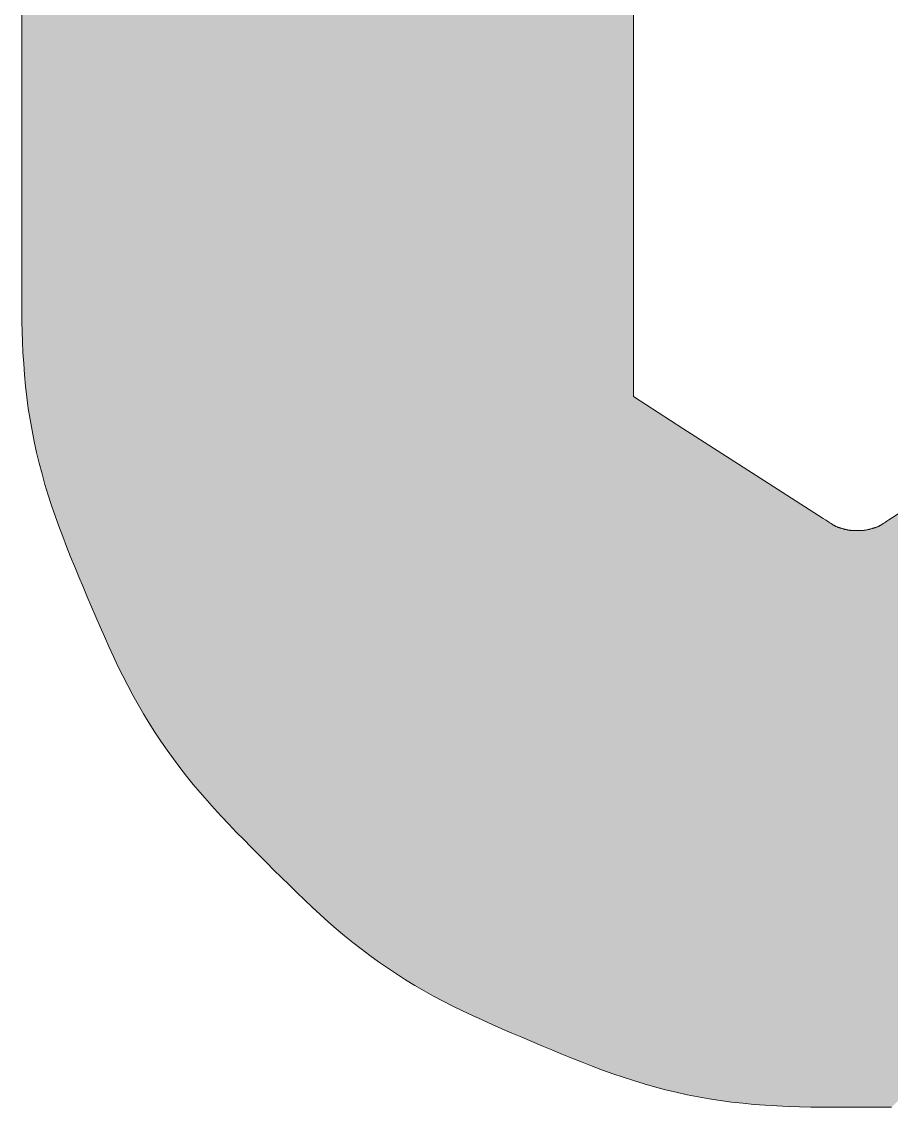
# Model space of a CAD drawing. Units: millimetres at full size, sheet at 1:100. Extents: x -138278 to 134990, y -16593 to 30671.
# Drawn here: x -9266 to -8568, y 21739 to 22611 of the extents above; entities that cross this region are included whole.
import ezdxf

# ---------------------------------------------------------------- set-up
doc = ezdxf.new("R2010")
doc.units = ezdxf.units.MM
doc.header["$LTSCALE"] = 100
doc.layers.add('F-0_枠', color=134, linetype='Continuous', lineweight=18)
doc.layers.add('F-8_補助線', color=15, linetype='Continuous')

msp = doc.modelspace()

# ---------------------------------------------------------------- linework, layer by layer
at = {"layer": 'F-0_枠'}
for p, q in [((-8775.3, 23049.3), (-8775.3, 22309.8)), ((-8775.3, 23049.3), (-8775.3, 22309.8)), ((-8848.7, 21788.6), (-8856.8, 21792)), ((-8848.7, 21788.6), (-8856.8, 21792))]:
    msp.add_line(p, q, dxfattribs=at)
for points in [[(-9261.2, 22300.3), (-9262.4, 22309.3), (-9263.4, 22318.3), (-9264.3, 22327.4), (-9264.9, 22336.4), (-9265.5, 22345.2), (-9265.9, 22353.8), (-9266.2, 22362.1), (-9266.3, 22369.9), (-9266.5, 22377.2), (-9266.5, 22383.8), (-9266.5, 22389.7), (-9266.5, 22394.8), (-9266.5, 23019.3), (-9266.5, 23026.4), (-9266.5, 23032.2), (-9266.5, 23036.7), (-9266.5, 23040), (-9266.5, 23042.4), (-9266.5, 23044), (-9266.5, 23045)], [(-9261.2, 22300.3), (-9262.4, 22309.3), (-9263.4, 22318.3), (-9264.3, 22327.4), (-9264.9, 22336.4), (-9265.5, 22345.2), (-9265.9, 22353.8), (-9266.2, 22362.1), (-9266.3, 22369.9), (-9266.5, 22377.2), (-9266.5, 22383.8), (-9266.5, 22389.7), (-9266.5, 22394.8), (-9266.5, 23019.3), (-9266.5, 23026.4), (-9266.5, 23032.2), (-9266.5, 23036.7), (-9266.5, 23040), (-9266.5, 23042.4), (-9266.5, 23044), (-9266.5, 23045)], [(-8775.3, 22309.8), (-8735.5, 22284.3), (-8655.9, 22233.2), (-8622.8, 22211.9), (-8621, 22210.8), (-8619.5, 22209.9), (-8618.4, 22209.1), (-8617.5, 22208.6), (-8616.9, 22208.2), (-8616.5, 22207.9), (-8616.1, 22207.7), (-8615.9, 22207.6), (-8615.8, 22207.5), (-8615.7, 22207.4), (-8615.5, 22207.3), (-8615.3, 22207.2), (-8615.1, 22207), (-8614.9, 22206.9), (-8614.7, 22206.7), (-8614.4, 22206.6), (-8614.1, 22206.4), (-8613.8, 22206.3), (-8613.6, 22206.1), (-8613.3, 22205.9), (-8612.9, 22205.8), (-8612.6, 22205.6), (-8612.3, 22205.5), (-8612, 22205.3), (-8611.7, 22205.2), (-8611.4, 22205.1), (-8611, 22204.9), (-8610.7, 22204.8), (-8610.4, 22204.7), (-8610, 22204.6), (-8609.7, 22204.5), (-8609.3, 22204.4), (-8609, 22204.2), (-8608.7, 22204.1), (-8608.3, 22204.1), (-8608, 22204)], [(-8775.3, 22309.8), (-8735.5, 22284.3), (-8655.9, 22233.2), (-8622.8, 22211.9), (-8621, 22210.8), (-8619.5, 22209.9), (-8618.4, 22209.1), (-8617.5, 22208.6), (-8616.9, 22208.2), (-8616.5, 22207.9), (-8616.1, 22207.7), (-8615.9, 22207.6), (-8615.8, 22207.5), (-8615.7, 22207.4), (-8615.5, 22207.3), (-8615.3, 22207.2), (-8615.1, 22207), (-8614.9, 22206.9), (-8614.7, 22206.7), (-8614.4, 22206.6), (-8614.1, 22206.4), (-8613.8, 22206.3), (-8613.6, 22206.1), (-8613.3, 22205.9), (-8612.9, 22205.8), (-8612.6, 22205.6), (-8612.3, 22205.5), (-8612, 22205.3), (-8611.7, 22205.2), (-8611.4, 22205.1), (-8611, 22204.9), (-8610.7, 22204.8), (-8610.4, 22204.7), (-8610, 22204.6), (-8609.7, 22204.5), (-8609.3, 22204.4), (-8609, 22204.2), (-8608.7, 22204.1), (-8608.3, 22204.1), (-8608, 22204)], [(-9123.3, 21991.9), (-9128.8, 21998.5), (-9134.2, 22005.2), (-9139.5, 22012), (-9144.7, 22018.9), (-9149.8, 22026), (-9154.7, 22033.1), (-9159.5, 22040.3), (-9164.2, 22047.7), (-9168.7, 22055.1), (-9173.1, 22062.6), (-9177.3, 22070.2), (-9181.4, 22077.8), (-9185.4, 22085.6), (-9189.2, 22093.4), (-9192.9, 22101.2), (-9196.5, 22109.1), (-9200.1, 22117.1), (-9203.6, 22125.1), (-9207, 22133.1), (-9210.4, 22141.1), (-9213.8, 22149.1), (-9217.2, 22157.1), (-9220.6, 22165.2), (-9223.9, 22173.2), (-9227.2, 22181.3), (-9230.5, 22189.4), (-9233.6, 22197.5), (-9236.7, 22205.7), (-9239.7, 22214), (-9242.5, 22222.3), (-9245.2, 22230.7), (-9247.8, 22239.2), (-9250.2, 22247.7), (-9252.5, 22256.3), (-9254.5, 22265), (-9256.5, 22273.7), (-9258.2, 22282.6), (-9259.8, 22291.4), (-9261.2, 22300.3)], [(-9123.3, 21991.9), (-9128.8, 21998.5), (-9134.2, 22005.2), (-9139.5, 22012), (-9144.7, 22018.9), (-9149.8, 22026), (-9154.7, 22033.1), (-9159.5, 22040.3), (-9164.2, 22047.7), (-9168.7, 22055.1), (-9173.1, 22062.6), (-9177.3, 22070.2), (-9181.4, 22077.8), (-9185.4, 22085.6), (-9189.2, 22093.4), (-9192.9, 22101.2), (-9196.5, 22109.1), (-9200.1, 22117.1), (-9203.6, 22125.1), (-9207, 22133.1), (-9210.4, 22141.1), (-9213.8, 22149.1), (-9217.2, 22157.1), (-9220.6, 22165.2), (-9223.9, 22173.2), (-9227.2, 22181.3), (-9230.5, 22189.4), (-9233.6, 22197.5), (-9236.7, 22205.7), (-9239.7, 22214), (-9242.5, 22222.3), (-9245.2, 22230.7), (-9247.8, 22239.2), (-9250.2, 22247.7), (-9252.5, 22256.3), (-9254.5, 22265), (-9256.5, 22273.7), (-9258.2, 22282.6), (-9259.8, 22291.4), (-9261.2, 22300.3)], [(-8579.8, 22205.1), (-8579.5, 22205.2), (-8579.1, 22205.3), (-8578.8, 22205.5), (-8578.5, 22205.6), (-8578.2, 22205.8), (-8577.9, 22205.9), (-8577.6, 22206.1), (-8577.3, 22206.3), (-8577, 22206.4), (-8576.7, 22206.6), (-8576.4, 22206.7), (-8576.2, 22206.9), (-8576, 22207), (-8575.8, 22207.2), (-8575.6, 22207.3), (-8575.4, 22207.4), (-8575.3, 22207.5), (-8575.1, 22207.6), (-8574.9, 22207.7), (-8574.6, 22207.9), (-8574.2, 22208.2), (-8573.5, 22208.6), (-8572.7, 22209.1), (-8571.6, 22209.9), (-8570.1, 22210.8), (-8535.2, 22233.2)], [(-8579.8, 22205.1), (-8579.5, 22205.2), (-8579.1, 22205.3), (-8578.8, 22205.5), (-8578.5, 22205.6), (-8578.2, 22205.8), (-8577.9, 22205.9), (-8577.6, 22206.1), (-8577.3, 22206.3), (-8577, 22206.4), (-8576.7, 22206.6), (-8576.4, 22206.7), (-8576.2, 22206.9), (-8576, 22207), (-8575.8, 22207.2), (-8575.6, 22207.3), (-8575.4, 22207.4), (-8575.3, 22207.5), (-8575.1, 22207.6), (-8574.9, 22207.7), (-8574.6, 22207.9), (-8574.2, 22208.2), (-8573.5, 22208.6), (-8572.7, 22209.1), (-8571.6, 22209.9), (-8570.1, 22210.8), (-8535.2, 22233.2)], [(-8608, 22204), (-8607.6, 22203.9), (-8607.3, 22203.8), (-8606.9, 22203.7), (-8606.6, 22203.6), (-8606.2, 22203.5), (-8605.9, 22203.4), (-8605.5, 22203.3), (-8605.2, 22203.2), (-8604.8, 22203.1), (-8604.5, 22203.1), (-8604.1, 22203), (-8603.7, 22202.9), (-8603.4, 22202.8), (-8603, 22202.7), (-8602.7, 22202.7), (-8602.3, 22202.6), (-8601.9, 22202.6), (-8601.6, 22202.5), (-8601.2, 22202.5), (-8600.8, 22202.4), (-8600.5, 22202.4), (-8600.1, 22202.3), (-8599.7, 22202.3), (-8599.3, 22202.3), (-8599, 22202.3), (-8598.6, 22202.3), (-8598.2, 22202.2), (-8597.8, 22202.2), (-8597.5, 22202.2), (-8597.1, 22202.2), (-8596.7, 22202.2), (-8596.4, 22202.2), (-8596, 22202.2), (-8595.6, 22202.2), (-8595.2, 22202.2), (-8594.9, 22202.2), (-8594.5, 22202.2), (-8594.1, 22202.2), (-8593.7, 22202.2)], [(-8608, 22204), (-8607.6, 22203.9), (-8607.3, 22203.8), (-8606.9, 22203.7), (-8606.6, 22203.6), (-8606.2, 22203.5), (-8605.9, 22203.4), (-8605.5, 22203.3), (-8605.2, 22203.2), (-8604.8, 22203.1), (-8604.5, 22203.1), (-8604.1, 22203), (-8603.7, 22202.9), (-8603.4, 22202.8), (-8603, 22202.7), (-8602.7, 22202.7), (-8602.3, 22202.6), (-8601.9, 22202.6), (-8601.6, 22202.5), (-8601.2, 22202.5), (-8600.8, 22202.4), (-8600.5, 22202.4), (-8600.1, 22202.3), (-8599.7, 22202.3), (-8599.3, 22202.3), (-8599, 22202.3), (-8598.6, 22202.3), (-8598.2, 22202.2), (-8597.8, 22202.2), (-8597.5, 22202.2), (-8597.1, 22202.2), (-8596.7, 22202.2), (-8596.4, 22202.2), (-8596, 22202.2), (-8595.6, 22202.2), (-8595.2, 22202.2), (-8594.9, 22202.2), (-8594.5, 22202.2), (-8594.1, 22202.2), (-8593.7, 22202.2)], [(-8593.7, 22202.2), (-8593.4, 22202.2), (-8593, 22202.2), (-8592.6, 22202.3), (-8592.2, 22202.3), (-8591.9, 22202.3), (-8591.5, 22202.3), (-8591.1, 22202.3), (-8590.7, 22202.4), (-8590.4, 22202.4), (-8590, 22202.5), (-8589.6, 22202.5), (-8589.3, 22202.6), (-8588.9, 22202.6), (-8588.5, 22202.7), (-8588.2, 22202.7), (-8587.8, 22202.8), (-8587.4, 22202.9), (-8587.1, 22203), (-8586.7, 22203.1), (-8586.4, 22203.1), (-8586, 22203.2), (-8585.7, 22203.3), (-8585.3, 22203.4), (-8585, 22203.5), (-8584.6, 22203.6), (-8584.3, 22203.7), (-8583.9, 22203.8), (-8583.6, 22203.9), (-8583.2, 22204), (-8582.9, 22204.1), (-8582.5, 22204.1), (-8582.2, 22204.2), (-8581.8, 22204.4), (-8581.5, 22204.5), (-8581.1, 22204.6), (-8580.8, 22204.7), (-8580.5, 22204.8), (-8580.1, 22204.9), (-8579.8, 22205.1)], [(-8593.7, 22202.2), (-8593.4, 22202.2), (-8593, 22202.2), (-8592.6, 22202.3), (-8592.2, 22202.3), (-8591.9, 22202.3), (-8591.5, 22202.3), (-8591.1, 22202.3), (-8590.7, 22202.4), (-8590.4, 22202.4), (-8590, 22202.5), (-8589.6, 22202.5), (-8589.3, 22202.6), (-8588.9, 22202.6), (-8588.5, 22202.7), (-8588.2, 22202.7), (-8587.8, 22202.8), (-8587.4, 22202.9), (-8587.1, 22203), (-8586.7, 22203.1), (-8586.4, 22203.1), (-8586, 22203.2), (-8585.7, 22203.3), (-8585.3, 22203.4), (-8585, 22203.5), (-8584.6, 22203.6), (-8584.3, 22203.7), (-8583.9, 22203.8), (-8583.6, 22203.9), (-8583.2, 22204), (-8582.9, 22204.1), (-8582.5, 22204.1), (-8582.2, 22204.2), (-8581.8, 22204.4), (-8581.5, 22204.5), (-8581.1, 22204.6), (-8580.8, 22204.7), (-8580.5, 22204.8), (-8580.1, 22204.9), (-8579.8, 22205.1)], [(-8856.8, 21792), (-8864.8, 21795.4), (-8872.8, 21798.8), (-8880.8, 21802.2), (-8888.8, 21805.7), (-8896.7, 21809.3), (-8904.6, 21812.9), (-8912.5, 21816.6), (-8920.3, 21820.5), (-8928, 21824.4), (-8935.7, 21828.5), (-8943.3, 21832.7), (-8950.8, 21837.1), (-8958.2, 21841.6), (-8965.5, 21846.3), (-8972.8, 21851.1), (-8979.9, 21856), (-8986.9, 21861.1), (-8993.9, 21866.3), (-9000.7, 21871.6), (-9007.4, 21877), (-9014, 21882.6), (-9020.5, 21888.2), (-9026.9, 21894), (-9033.2, 21899.8), (-9039.4, 21905.7), (-9045.6, 21911.7), (-9051.8, 21917.7), (-9057.9, 21923.7), (-9063.9, 21929.7), (-9070, 21935.8), (-9076.1, 21941.9), (-9082.1, 21948), (-9088.2, 21954.1), (-9094.2, 21960.2), (-9100.1, 21966.4), (-9106, 21972.7), (-9111.9, 21979), (-9117.6, 21985.4), (-9123.3, 21991.9)], [(-8856.8, 21792), (-8864.8, 21795.4), (-8872.8, 21798.8), (-8880.8, 21802.2), (-8888.8, 21805.7), (-8896.7, 21809.3), (-8904.6, 21812.9), (-8912.5, 21816.6), (-8920.3, 21820.5), (-8928, 21824.4), (-8935.7, 21828.5), (-8943.3, 21832.7), (-8950.8, 21837.1), (-8958.2, 21841.6), (-8965.5, 21846.3), (-8972.8, 21851.1), (-8979.9, 21856), (-8986.9, 21861.1), (-8993.9, 21866.3), (-9000.7, 21871.6), (-9007.4, 21877), (-9014, 21882.6), (-9020.5, 21888.2), (-9026.9, 21894), (-9033.2, 21899.8), (-9039.4, 21905.7), (-9045.6, 21911.7), (-9051.8, 21917.7), (-9057.9, 21923.7), (-9063.9, 21929.7), (-9070, 21935.8), (-9076.1, 21941.9), (-9082.1, 21948), (-9088.2, 21954.1), (-9094.2, 21960.2), (-9100.1, 21966.4), (-9106, 21972.7), (-9111.9, 21979), (-9117.6, 21985.4), (-9123.3, 21991.9)], [(-8567.9, 21739.3), (-8577.1, 21739.3), (-8586.4, 21739.3), (-8595.7, 21739.2), (-8604.9, 21739.3), (-8614.2, 21739.3), (-8623.4, 21739.3), (-8632.7, 21739.4), (-8641.9, 21739.6), (-8651.1, 21739.9), (-8660.2, 21740.3), (-8669.4, 21740.9), (-8678.5, 21741.5), (-8687.5, 21742.4), (-8696.6, 21743.4), (-8705.5, 21744.6), (-8714.5, 21746), (-8723.3, 21747.6), (-8732.1, 21749.3), (-8740.9, 21751.3), (-8749.6, 21753.3), (-8758.2, 21755.6), (-8766.7, 21758), (-8775.2, 21760.6), (-8783.6, 21763.3), (-8791.9, 21766.1), (-8800.1, 21769.1), (-8808.3, 21772.2), (-8816.5, 21775.3), (-8824.6, 21778.6), (-8832.7, 21781.9), (-8840.7, 21785.2), (-8848.7, 21788.6)], [(-8567.9, 21739.3), (-8577.1, 21739.3), (-8586.4, 21739.3), (-8595.7, 21739.2), (-8604.9, 21739.3), (-8614.2, 21739.3), (-8623.4, 21739.3), (-8632.7, 21739.4), (-8641.9, 21739.6), (-8651.1, 21739.9), (-8660.2, 21740.3), (-8669.4, 21740.9), (-8678.5, 21741.5), (-8687.5, 21742.4), (-8696.6, 21743.4), (-8705.5, 21744.6), (-8714.5, 21746), (-8723.3, 21747.6), (-8732.1, 21749.3), (-8740.9, 21751.3), (-8749.6, 21753.3), (-8758.2, 21755.6), (-8766.7, 21758), (-8775.2, 21760.6), (-8783.6, 21763.3), (-8791.9, 21766.1), (-8800.1, 21769.1), (-8808.3, 21772.2), (-8816.5, 21775.3), (-8824.6, 21778.6), (-8832.7, 21781.9), (-8840.7, 21785.2), (-8848.7, 21788.6)]]:
    msp.add_lwpolyline(points, dxfattribs=at)
at = {"layer": 'F-8_補助線'}
for points in [[(-9266.4, 23046.5), (-9266.5, 23045.5), (-9266.5, 22377.2)], [(-9266.3, 23046), (-9266.4, 23046.5), (-9266.5, 22377.2)], [(-8775.3, 22309.9), (-8775.5, 23046.7), (-8775.6, 23046.5)], [(-8775.3, 22309.9), (-8775.6, 23046.5), (-8775.6, 23046.4)], [(-8775.3, 22309.9), (-8775.4, 23047.5), (-8775.5, 23046.7)], [(-8775.3, 22309.9), (-8775.3, 23047.7), (-8775.4, 23047.5)], [(-8775.3, 22309.9), (-8775.3, 23049.1), (-8775.3, 23048.2)], [(-8775.3, 22309.9), (-8775.3, 23048.2), (-8775.3, 23047.7)], [(-9266.5, 22377.2), (-9266.2, 23045.7), (-9266.3, 23046)], [(-9266.5, 22377.2), (-9265.9, 23044.8), (-9266.2, 23045.7)], [(-9266.5, 22377.2), (-9265.8, 23044.6), (-9265.9, 23044.8)], [(-9266.5, 22377.2), (-9265.7, 23044.4), (-9265.8, 23044.6)], [(-9266.5, 22377.2), (-9265.6, 23044.1), (-9265.7, 23044.4)], [(-9266.5, 22377.2), (-9265.5, 23043.9), (-9265.6, 23044.1)], [(-9266.5, 22377.2), (-9265.3, 23043.7), (-9265.5, 23043.9)], [(-9266.5, 22377.2), (-9265.2, 23043.4), (-9265.3, 23043.7)], [(-9266.5, 22377.2), (-9265.1, 23043.2), (-9265.2, 23043.4)], [(-9266.5, 22377.2), (-9264.9, 23043), (-9265.1, 23043.2)], [(-9266.5, 22377.2), (-9264.8, 23042.8), (-9264.9, 23043)], [(-9266.5, 22377.2), (-9264.6, 23042.5), (-9264.8, 23042.8)], [(-9266.5, 22377.2), (-9264.5, 23042.3), (-9264.6, 23042.5)], [(-9266.5, 22377.2), (-9264.4, 23042.1), (-9264.5, 23042.3)], [(-9266.5, 22377.2), (-9264.2, 23041.9), (-9264.4, 23042.1)], [(-9266.5, 22377.2), (-9264.1, 23041.6), (-9264.2, 23041.9)], [(-9266.5, 22377.2), (-9263.9, 23041.4), (-9264.1, 23041.6)], [(-9266.5, 22377.2), (-9263.8, 23041.2), (-9263.9, 23041.4)], [(-9266.5, 22377.2), (-8775.3, 22309.9), (-9263.8, 23041.2)], [(-8775.3, 22309.9), (-9263.6, 23041), (-9263.8, 23041.2)], [(-8775.3, 22309.9), (-9263.5, 23040.7), (-9263.6, 23041)], [(-8775.3, 22309.9), (-9263.4, 23040.7), (-9263.5, 23040.7)], [(-8775.3, 22309.9), (-9263.3, 23040.6), (-9263.4, 23040.7)], [(-8775.3, 22309.9), (-9263.2, 23040.4), (-9263.3, 23040.6)], [(-8775.3, 22309.9), (-9263.1, 23040.3), (-9263.2, 23040.4)], [(-8775.3, 22309.9), (-9263, 23040.2), (-9263.1, 23040.3)], [(-8775.3, 22309.9), (-9262.9, 23040.1), (-9263, 23040.2)], [(-8775.3, 22309.9), (-9262.8, 23039.9), (-9262.9, 23040.1)], [(-8775.3, 22309.9), (-9262.7, 23039.9), (-9262.8, 23039.9)], [(-8775.3, 22309.9), (-9262.6, 23039.7), (-9262.7, 23039.9)], [(-8775.3, 22309.9), (-9262.4, 23039.5), (-9262.6, 23039.7)], [(-8775.3, 22309.9), (-9262.3, 23039.4), (-9262.4, 23039.5)], [(-8775.3, 22309.9), (-9262.1, 23039.2), (-9262.3, 23039.4)], [(-8775.3, 22309.9), (-9261.9, 23039), (-9262.1, 23039.2)], [(-8775.3, 22309.9), (-9262.1, 23039.2), (-9262.1, 23039.2)], [(-8775.3, 22309.9), (-9261.8, 23038.9), (-9261.9, 23039)], [(-8775.3, 22309.9), (-9261.6, 23038.8), (-9261.8, 23038.9)], [(-8775.3, 22309.9), (-9261.6, 23038.7), (-9261.6, 23038.8)], [(-8775.3, 22309.9), (-9261.5, 23038.6), (-9261.6, 23038.7)], [(-8775.3, 22309.9), (-9261.2, 23038.4), (-9261.5, 23038.6)], [(-8775.3, 22309.9), (-9261.1, 23038.3), (-9261.2, 23038.4)], [(-8775.3, 22309.9), (-9260.6, 23037.9), (-9261.1, 23038.3)], [(-8775.3, 22309.9), (-9260.3, 23037.7), (-9260.6, 23037.9)], [(-8775.3, 22309.9), (-8781.4, 23037.8), (-8781.7, 23037.6)], [(-8775.3, 22309.9), (-8781.3, 23037.9), (-8781.4, 23037.8)], [(-8775.3, 22309.9), (-8781.2, 23038), (-8781.3, 23037.9)], [(-8775.3, 22309.9), (-8780.9, 23038.2), (-8781.2, 23038)], [(-8775.3, 22309.9), (-8780.5, 23038.6), (-8780.9, 23038.2)], [(-8775.3, 22309.9), (-8780.4, 23038.7), (-8780.5, 23038.6)], [(-8775.3, 22309.9), (-8780, 23039.1), (-8780.4, 23038.7)], [(-8775.3, 22309.9), (-8779.7, 23039.4), (-8780, 23039.1)], [(-8775.3, 22309.9), (-8779.6, 23039.5), (-8779.7, 23039.4)], [(-8775.3, 22309.9), (-8779.3, 23039.8), (-8779.6, 23039.5)], [(-8775.3, 22309.9), (-8779.2, 23039.9), (-8779.3, 23039.8)], [(-8775.3, 22309.9), (-8778.9, 23040.2), (-8779.2, 23039.9)], [(-8775.3, 22309.9), (-8778.8, 23040.3), (-8778.9, 23040.2)], [(-8775.3, 22309.9), (-8778.7, 23040.4), (-8778.8, 23040.3)], [(-8775.3, 22309.9), (-8778.5, 23040.6), (-8778.7, 23040.4)], [(-8775.3, 22309.9), (-8778.2, 23041.2), (-8778.5, 23040.7)], [(-8775.3, 22309.9), (-8778.5, 23040.7), (-8778.5, 23040.6)], [(-8775.3, 22309.9), (-8778, 23041.4), (-8778.2, 23041.2)], [(-8775.3, 22309.9), (-8777.9, 23041.6), (-8778, 23041.4)], [(-8775.3, 22309.9), (-8777.4, 23042.3), (-8777.9, 23041.6)], [(-8775.3, 22309.9), (-8776.6, 23043.7), (-8777.4, 23042.3)], [(-8775.3, 22309.9), (-8776.5, 23043.9), (-8776.6, 23043.7)], [(-8775.3, 22309.9), (-8776.3, 23044.1), (-8776.5, 23043.9)], [(-8775.3, 22309.9), (-8776.2, 23044.4), (-8776.3, 23044.3)], [(-8775.3, 22309.9), (-8776.3, 23044.3), (-8776.3, 23044.1)], [(-8775.3, 22309.9), (-8776.1, 23044.8), (-8776.2, 23044.6)], [(-8775.3, 22309.9), (-8776.2, 23044.6), (-8776.2, 23044.5)], [(-8775.3, 22309.9), (-8776.2, 23044.5), (-8776.2, 23044.4)], [(-8775.3, 22309.9), (-8776, 23045.1), (-8776.1, 23044.8)], [(-8775.3, 22309.9), (-8775.9, 23045.2), (-8776, 23045.1)], [(-8775.3, 22309.9), (-8775.8, 23045.7), (-8775.9, 23045.4)], [(-8775.3, 22309.9), (-8775.9, 23045.4), (-8775.9, 23045.3)], [(-8775.3, 22309.9), (-8775.9, 23045.3), (-8775.9, 23045.2)], [(-8775.3, 22309.9), (-8775.7, 23045.9), (-8775.8, 23045.7)], [(-8775.3, 22309.9), (-8775.6, 23046.4), (-8775.7, 23046.1)], [(-8775.3, 22309.9), (-8775.7, 23046.1), (-8775.7, 23045.9)], [(-8775.3, 22309.9), (-9260, 23037.4), (-9260.3, 23037.7)], [(-8775.3, 22309.9), (-9259.7, 23037.2), (-9260, 23037.4)], [(-8775.3, 22309.9), (-9259.4, 23036.9), (-9259.7, 23037.2)], [(-8775.3, 22309.9), (-9258.5, 23036.4), (-9259.4, 23036.9)], [(-8775.3, 22309.9), (-9251.6, 23031.9), (-9258.5, 23036.4)], [(-8775.3, 22309.9), (-9204, 23001.3), (-9251.6, 23031.9)], [(-8775.3, 22309.9), (-8783.5, 23036.4), (-9000.2, 22896.9)], [(-8775.3, 22309.9), (-8783.2, 23036.6), (-8783.5, 23036.4)], [(-8775.3, 22309.9), (-8783, 23036.7), (-8783.2, 23036.6)], [(-8775.3, 22309.9), (-8782.8, 23036.8), (-8783, 23036.7)], [(-8775.3, 22309.9), (-8782.6, 23036.9), (-8782.8, 23036.8)], [(-8775.3, 22309.9), (-8782.4, 23037.1), (-8782.6, 23036.9)], [(-8775.3, 22309.9), (-8782.3, 23037.1), (-8782.4, 23037.1)], [(-8775.3, 22309.9), (-8781.9, 23037.4), (-8782.3, 23037.1)], [(-8775.3, 22309.9), (-8781.8, 23037.5), (-8781.9, 23037.4)], [(-8775.3, 22309.9), (-8781.7, 23037.6), (-8781.8, 23037.5)], [(-8775.3, 22309.9), (-9050.7, 22902.6), (-9204, 23001.3)], [(-8775.3, 22309.9), (-9048.3, 22901.1), (-9050.7, 22902.6)], [(-8775.3, 22309.9), (-9043.6, 22898.1), (-9048.3, 22901.1)], [(-8775.3, 22309.9), (-9042.8, 22897.5), (-9043.6, 22898.1)], [(-8775.3, 22309.9), (-9042.2, 22897.1), (-9042.8, 22897.5)], [(-8775.3, 22309.9), (-9041.4, 22896.6), (-9042.2, 22897.1)], [(-8775.3, 22309.9), (-9040.2, 22895.9), (-9041.4, 22896.6)], [(-8775.3, 22309.9), (-9037.8, 22894.6), (-9040.2, 22895.9)], [(-8775.3, 22309.9), (-9035.5, 22893.7), (-9037.8, 22894.6)], [(-8775.3, 22309.9), (-9034.1, 22893.3), (-9035.5, 22893.7)], [(-8775.3, 22309.9), (-9031.6, 22892.6), (-9034.1, 22893.3)], [(-8775.3, 22309.9), (-9030.2, 22892.3), (-9031.6, 22892.6)], [(-8775.3, 22309.9), (-9028.4, 22891.9), (-9030.2, 22892.3)], [(-8775.3, 22309.9), (-9026.6, 22891.6), (-9028.4, 22891.9)], [(-8775.3, 22309.9), (-9025.1, 22891.5), (-9026.6, 22891.6)], [(-8775.3, 22309.9), (-9023.2, 22891.4), (-9025.1, 22891.5)], [(-8775.3, 22309.9), (-9021.7, 22891.4), (-9023.2, 22891.4)], [(-8775.3, 22309.9), (-9020.2, 22891.4), (-9021.7, 22891.4)], [(-8775.3, 22309.9), (-9019.1, 22891.4), (-9020.2, 22891.4)], [(-8775.3, 22309.9), (-9018.3, 22891.4), (-9019.1, 22891.4)], [(-8775.3, 22309.9), (-9017.2, 22891.4), (-9018.3, 22891.4)], [(-8775.3, 22309.9), (-9015.7, 22891.6), (-9017.2, 22891.4)], [(-8775.3, 22309.9), (-9014.9, 22891.7), (-9015.7, 22891.6)], [(-8775.3, 22309.9), (-9013.8, 22891.8), (-9014.9, 22891.7)], [(-8775.3, 22309.9), (-9013.5, 22891.9), (-9013.8, 22891.8)], [(-8775.3, 22309.9), (-9013.1, 22892), (-9013.5, 22891.9)], [(-8775.3, 22309.9), (-9012.7, 22892), (-9013.1, 22892)], [(-8775.3, 22309.9), (-9010.6, 22892.5), (-9012.7, 22892)], [(-8775.3, 22309.9), (-9009.9, 22892.7), (-9010.6, 22892.5)], [(-8775.3, 22309.9), (-9009.6, 22892.8), (-9009.9, 22892.7)], [(-8775.3, 22309.9), (-9008.5, 22893.1), (-9009.6, 22892.8)], [(-8775.3, 22309.9), (-9008.1, 22893.2), (-9008.5, 22893.1)], [(-8775.3, 22309.9), (-9007.8, 22893.3), (-9008.1, 22893.2)], [(-8775.3, 22309.9), (-9007.5, 22893.4), (-9007.8, 22893.3)], [(-8775.3, 22309.9), (-9007.1, 22893.5), (-9007.5, 22893.4)], [(-8775.3, 22309.9), (-9006.8, 22893.6), (-9007.1, 22893.5)], [(-8775.3, 22309.9), (-9006.4, 22893.7), (-9006.8, 22893.6)], [(-8775.3, 22309.9), (-9006.1, 22893.8), (-9006.4, 22893.7)], [(-8775.3, 22309.9), (-9005.7, 22894), (-9006.1, 22893.8)], [(-8775.3, 22309.9), (-9005.4, 22894.1), (-9005.7, 22894)], [(-8775.3, 22309.9), (-9005.1, 22894.2), (-9005.4, 22894.1)], [(-8775.3, 22309.9), (-9004.8, 22894.3), (-9005.1, 22894.2)], [(-8775.3, 22309.9), (-9004.4, 22894.5), (-9004.8, 22894.3)], [(-8775.3, 22309.9), (-9004.1, 22894.6), (-9004.4, 22894.5)], [(-8775.3, 22309.9), (-9003.8, 22894.8), (-9004.1, 22894.6)], [(-8775.3, 22309.9), (-9003.5, 22894.9), (-9003.8, 22894.8)], [(-8775.3, 22309.9), (-9003.2, 22895.1), (-9003.5, 22894.9)], [(-8775.3, 22309.9), (-9002.9, 22895.2), (-9003.2, 22895.1)], [(-8775.3, 22309.9), (-9002.6, 22895.4), (-9002.9, 22895.2)], [(-8775.3, 22309.9), (-9002.3, 22895.6), (-9002.6, 22895.4)], [(-8775.3, 22309.9), (-9002, 22895.7), (-9002.3, 22895.6)], [(-8775.3, 22309.9), (-9001.7, 22895.9), (-9002, 22895.7)], [(-8775.3, 22309.9), (-9001.4, 22896.1), (-9001.7, 22895.9)], [(-8775.3, 22309.9), (-9001.1, 22896.3), (-9001.4, 22896.1)], [(-8775.3, 22309.9), (-9000.8, 22896.5), (-9001.1, 22896.3)], [(-8775.3, 22309.9), (-9000.2, 22896.9), (-9000.8, 22896.5)], [(-9266.5, 22377.2), (-9266.4, 22369.9), (-9266.2, 22362.1)], [(-9266.5, 22377.2), (-9266.2, 22362.1), (-9265.9, 22353.8)], [(-9266.5, 22377.2), (-9265.9, 22353.8), (-9265.5, 22345.2)], [(-9266.5, 22377.2), (-9265.5, 22345.2), (-9265, 22336.4)], [(-9266.5, 22377.2), (-9265, 22336.4), (-9264.3, 22327.4)], [(-9266.5, 22377.2), (-9264.3, 22327.4), (-9263.4, 22318.3)], [(-9266.5, 22377.2), (-9263.4, 22318.3), (-9262.4, 22309.3)], [(-9266.5, 22377.2), (-9262.4, 22309.3), (-9261.2, 22300.3)], [(-9266.5, 22377.2), (-9261.2, 22300.3), (-9259.8, 22291.4)], [(-9266.5, 22377.2), (-9259.8, 22291.4), (-9258.2, 22282.6)], [(-9266.5, 22377.2), (-9258.2, 22282.6), (-9256.5, 22273.7)], [(-9266.5, 22377.2), (-9256.5, 22273.7), (-9254.6, 22265)], [(-9266.5, 22377.2), (-9254.6, 22265), (-9252.5, 22256.3)], [(-9266.5, 22377.2), (-9252.5, 22256.3), (-9250.2, 22247.7)], [(-9266.5, 22377.2), (-9250.2, 22247.7), (-9247.8, 22239.2)], [(-9266.5, 22377.2), (-9247.8, 22239.2), (-9242.5, 22222.3)], [(-9266.5, 22377.2), (-9242.5, 22222.3), (-9239.7, 22214)], [(-9266.5, 22377.2), (-9239.7, 22214), (-9236.7, 22205.7)], [(-9266.5, 22377.2), (-9236.7, 22205.7), (-9230.5, 22189.4)], [(-9266.5, 22377.2), (-9230.5, 22189.4), (-9227.3, 22181.3)], [(-9266.5, 22377.2), (-9227.3, 22181.3), (-9224, 22173.2)], [(-9266.5, 22377.2), (-9224, 22173.2), (-9220.6, 22165.2)], [(-9266.5, 22377.2), (-9220.6, 22165.2), (-9217.2, 22157.1)], [(-9266.5, 22377.2), (-9217.2, 22157.1), (-9213.8, 22149.1)], [(-9266.5, 22377.2), (-9213.8, 22149.1), (-9210.4, 22141.1)], [(-9266.5, 22377.2), (-9210.4, 22141.1), (-9207, 22133.1)], [(-9266.5, 22377.2), (-9207, 22133.1), (-9203.6, 22125.1)], [(-9266.5, 22377.2), (-9203.6, 22125.1), (-9200.1, 22117.1)], [(-9266.5, 22377.2), (-9200.1, 22117.1), (-9196.5, 22109.1)], [(-9266.5, 22377.2), (-9196.5, 22109.1), (-9192.9, 22101.2)], [(-9266.5, 22377.2), (-9192.9, 22101.2), (-9189.2, 22093.4)], [(-9266.5, 22377.2), (-9189.2, 22093.4), (-9185.4, 22085.6)], [(-9266.5, 22377.2), (-9185.4, 22085.6), (-9181.4, 22077.8)], [(-9266.5, 22377.2), (-9181.4, 22077.8), (-9177.3, 22070.2)], [(-9266.5, 22377.2), (-9177.3, 22070.2), (-9168.7, 22055.1)], [(-9266.5, 22377.2), (-9168.7, 22055.1), (-9164.2, 22047.7)], [(-9266.5, 22377.2), (-9164.2, 22047.7), (-9154.8, 22033.1)], [(-9266.5, 22377.2), (-9154.8, 22033.1), (-9144.8, 22018.9)], [(-9266.5, 22377.2), (-9144.8, 22018.9), (-9139.6, 22012)], [(-9266.5, 22377.2), (-9139.6, 22012), (-9134.2, 22005.2)], [(-9266.5, 22377.2), (-9134.2, 22005.2), (-9123.3, 21991.9)], [(-9266.5, 22377.2), (-9123.3, 21991.9), (-9117.6, 21985.4)], [(-9266.5, 22377.2), (-9117.6, 21985.4), (-9111.9, 21979)], [(-9266.5, 22377.2), (-9111.9, 21979), (-9106, 21972.7)], [(-9266.5, 22377.2), (-9106, 21972.7), (-9100.2, 21966.4)], [(-9266.5, 22377.2), (-9100.2, 21966.4), (-9094.2, 21960.2)], [(-9266.5, 22377.2), (-9094.2, 21960.2), (-9088.2, 21954.1)], [(-9266.5, 22377.2), (-9088.2, 21954.1), (-9082.2, 21948)], [(-9266.5, 22377.2), (-9082.2, 21948), (-9076.1, 21941.9)], [(-9266.5, 22377.2), (-9076.1, 21941.9), (-9070, 21935.8)], [(-9266.5, 22377.2), (-9070, 21935.8), (-9064, 21929.7)], [(-9266.5, 22377.2), (-9064, 21929.7), (-9057.9, 21923.7)], [(-9266.5, 22377.2), (-9057.9, 21923.7), (-9051.8, 21917.7)], [(-9266.5, 22377.2), (-9051.8, 21917.7), (-9045.6, 21911.7)], [(-9266.5, 22377.2), (-9045.6, 21911.7), (-9033.2, 21899.8)], [(-9266.5, 22377.2), (-9033.2, 21899.8), (-9020.5, 21888.2)], [(-9266.5, 22377.2), (-9020.5, 21888.2), (-9007.4, 21877)], [(-9266.5, 22377.2), (-9007.4, 21877), (-9000.7, 21871.6)], [(-9266.5, 22377.2), (-9000.7, 21871.6), (-8986.9, 21861.1)], [(-9266.5, 22377.2), (-8986.9, 21861.1), (-8972.8, 21851.1)], [(-9266.5, 22377.2), (-8972.8, 21851.1), (-8958.2, 21841.6)], [(-9266.5, 22377.2), (-8958.2, 21841.6), (-8943.3, 21832.7)], [(-9266.5, 22377.2), (-8943.3, 21832.7), (-8935.7, 21828.5)], [(-9266.5, 22377.2), (-8935.7, 21828.5), (-8928.1, 21824.4)], [(-9266.5, 22377.2), (-8928.1, 21824.4), (-8920.3, 21820.5)], [(-9266.5, 22377.2), (-8920.3, 21820.5), (-8912.5, 21816.6)], [(-9266.5, 22377.2), (-8912.5, 21816.6), (-8904.7, 21812.9)], [(-9266.5, 22377.2), (-8904.7, 21812.9), (-8896.7, 21809.3)], [(-9266.5, 22377.2), (-8896.7, 21809.3), (-8888.8, 21805.7)], [(-9266.5, 22377.2), (-8888.8, 21805.7), (-8880.8, 21802.3)], [(-9266.5, 22377.2), (-8880.8, 21802.3), (-8872.8, 21798.8)], [(-9266.5, 22377.2), (-8872.8, 21798.8), (-8864.8, 21795.4)], [(-9266.5, 22377.2), (-8864.8, 21795.4), (-8856.8, 21792)], [(-9266.5, 22377.2), (-8856.8, 21792), (-8848.8, 21788.6)], [(-9266.5, 22377.2), (-8848.8, 21788.6), (-8840.7, 21785.2)], [(-9266.5, 22377.2), (-8840.7, 21785.2), (-8832.7, 21781.9)], [(-9266.5, 22377.2), (-8832.7, 21781.9), (-8824.6, 21778.6)], [(-9266.5, 22377.2), (-8824.6, 21778.6), (-8816.5, 21775.3)], [(-9266.5, 22377.2), (-8816.5, 21775.3), (-8808.3, 21772.2)], [(-9266.5, 22377.2), (-8808.3, 21772.2), (-8800.1, 21769.1)], [(-9266.5, 22377.2), (-8800.1, 21769.1), (-8791.9, 21766.1)], [(-9266.5, 22377.2), (-8791.9, 21766.1), (-8783.6, 21763.3)], [(-9266.5, 22377.2), (-8783.6, 21763.3), (-8775.2, 21760.6)], [(-9266.5, 22377.2), (-8775.2, 21760.6), (-8766.7, 21758)], [(-9266.5, 22377.2), (-8766.7, 21758), (-8758.2, 21755.6)], [(-9266.5, 22377.2), (-8758.2, 21755.6), (-8749.6, 21753.3)], [(-9266.5, 22377.2), (-8749.6, 21753.3), (-8740.9, 21751.3)], [(-9266.5, 22377.2), (-8740.9, 21751.3), (-8723.3, 21747.6)], [(-9266.5, 22377.2), (-8723.3, 21747.6), (-8714.5, 21746)], [(-9266.5, 22377.2), (-8714.5, 21746), (-8705.6, 21744.6)], [(-9266.5, 22377.2), (-8705.6, 21744.6), (-8696.6, 21743.4)], [(-9266.5, 22377.2), (-8696.6, 21743.4), (-8687.6, 21742.4)], [(-9266.5, 22377.2), (-8687.6, 21742.4), (-8678.5, 21741.5)], [(-9266.5, 22377.2), (-8678.5, 21741.5), (-8669.4, 21740.9)], [(-9266.5, 22377.2), (-8669.4, 21740.9), (-8660.3, 21740.3)], [(-9266.5, 22377.2), (-8660.3, 21740.3), (-8651.1, 21739.9)], [(-9266.5, 22377.2), (-8651.1, 21739.9), (-8641.9, 21739.6)], [(-9266.5, 22377.2), (-8641.9, 21739.6), (-8632.7, 21739.5)], [(-9266.5, 22377.2), (-8632.7, 21739.5), (-8623.4, 21739.3)], [(-9266.5, 22377.2), (-8623.4, 21739.3), (-8614.2, 21739.3)], [(-9266.5, 22377.2), (-8614.2, 21739.3), (-8604.9, 21739.3)], [(-9266.5, 22377.2), (-8604.9, 21739.3), (-8595.6, 21739.3)], [(-8595.6, 21739.3), (-8775.3, 22309.9), (-9266.5, 22377.2)], [(-7924.8, 22377.2), (-8586.3, 21739.3), (-8595.6, 21739.3)], [(-8595.6, 21739.3), (-8416, 22309.9), (-7924.8, 22377.2)], [(-7924.8, 22377.2), (-8577.1, 21739.3), (-8586.3, 21739.3)], [(-7924.8, 22377.2), (-8567.8, 21739.3), (-8577.1, 21739.3)], [(-8595.6, 21739.3), (-8622.8, 22211.9), (-8775.3, 22309.9)], [(-8595.6, 21739.3), (-8568.5, 22211.9), (-8416, 22309.9)], [(-8595.6, 21739.3), (-8621, 22210.8), (-8622.8, 22211.9)], [(-8595.6, 21739.3), (-8619.5, 22209.9), (-8621, 22210.8)], [(-8595.6, 21739.3), (-8618.4, 22209.1), (-8619.5, 22209.9)], [(-8595.6, 21739.3), (-8570.3, 22210.8), (-8568.5, 22211.9)], [(-8595.6, 21739.3), (-8571.7, 22209.9), (-8570.3, 22210.8)], [(-8595.6, 21739.3), (-8572.9, 22209.1), (-8571.7, 22209.9)], [(-8595.6, 21739.3), (-8617.6, 22208.6), (-8618.4, 22209.1)], [(-8595.6, 21739.3), (-8616.9, 22208.2), (-8617.6, 22208.6)], [(-8595.6, 21739.3), (-8616.2, 22207.7), (-8616.9, 22208.2)], [(-8595.6, 21739.3), (-8615.7, 22207.4), (-8616.2, 22207.7)], [(-8595.6, 21739.3), (-8614.7, 22206.7), (-8615.7, 22207.4)], [(-8595.6, 21739.3), (-8613.6, 22206.1), (-8614.7, 22206.7)], [(-8595.6, 21739.3), (-8612.7, 22205.6), (-8613.6, 22206.1)], [(-8595.6, 21739.3), (-8612, 22205.3), (-8612.7, 22205.6)], [(-8595.6, 21739.3), (-8611, 22204.9), (-8612, 22205.3)], [(-8595.6, 21739.3), (-8610, 22204.6), (-8611, 22204.9)], [(-8595.6, 21739.3), (-8609, 22204.3), (-8610, 22204.6)], [(-8595.6, 21739.3), (-8608.3, 22204.1), (-8609, 22204.3)], [(-8595.6, 21739.3), (-8607.3, 22203.8), (-8608.3, 22204.1)], [(-8595.6, 21739.3), (-8606.2, 22203.5), (-8607.3, 22203.8)], [(-8595.6, 21739.3), (-8604.8, 22203.1), (-8606.2, 22203.5)], [(-8595.6, 21739.3), (-8603.4, 22202.8), (-8604.8, 22203.1)], [(-8595.6, 21739.3), (-8602.3, 22202.6), (-8603.4, 22202.8)], [(-8595.6, 21739.3), (-8601.6, 22202.5), (-8602.3, 22202.6)], [(-8595.6, 21739.3), (-8600.5, 22202.4), (-8601.6, 22202.5)], [(-8595.6, 21739.3), (-8599.4, 22202.3), (-8600.5, 22202.4)], [(-8595.6, 21739.3), (-8598.6, 22202.3), (-8599.4, 22202.3)], [(-8595.6, 21739.3), (-8597.5, 22202.2), (-8598.6, 22202.3)], [(-8595.6, 21739.3), (-8596.4, 22202.2), (-8597.5, 22202.2)], [(-8595.6, 21739.3), (-8595.6, 22202.2), (-8596.4, 22202.2)], [(-8595.6, 21739.3), (-8573.7, 22208.6), (-8572.9, 22209.1)], [(-8595.6, 21739.3), (-8574.4, 22208.2), (-8573.7, 22208.6)], [(-8595.6, 21739.3), (-8575.1, 22207.7), (-8574.4, 22208.2)], [(-8595.6, 21739.3), (-8575.6, 22207.4), (-8575.1, 22207.7)], [(-8595.6, 21739.3), (-8576.6, 22206.7), (-8575.6, 22207.4)], [(-8595.6, 21739.3), (-8577.7, 22206.1), (-8576.6, 22206.7)], [(-8595.6, 21739.3), (-8578.6, 22205.6), (-8577.7, 22206.1)], [(-8595.6, 21739.3), (-8579.3, 22205.3), (-8578.6, 22205.6)], [(-8595.6, 21739.3), (-8580.2, 22204.9), (-8579.3, 22205.3)], [(-8595.6, 21739.3), (-8581.2, 22204.6), (-8580.2, 22204.9)], [(-8595.6, 21739.3), (-8582.3, 22204.3), (-8581.2, 22204.6)], [(-8595.6, 21739.3), (-8583, 22204.1), (-8582.3, 22204.3)], [(-8595.6, 21739.3), (-8584, 22203.8), (-8583, 22204.1)], [(-8595.6, 21739.3), (-8585, 22203.5), (-8584, 22203.8)], [(-8595.6, 21739.3), (-8586.5, 22203.1), (-8585, 22203.5)], [(-8595.6, 21739.3), (-8587.9, 22202.8), (-8586.5, 22203.1)], [(-8595.6, 21739.3), (-8589, 22202.6), (-8587.9, 22202.8)], [(-8595.6, 21739.3), (-8589.7, 22202.5), (-8589, 22202.6)], [(-8595.6, 21739.3), (-8590.8, 22202.4), (-8589.7, 22202.5)], [(-8595.6, 21739.3), (-8591.9, 22202.3), (-8590.8, 22202.4)], [(-8595.6, 21739.3), (-8593.8, 22202.2), (-8592.7, 22202.3)], [(-8595.6, 21739.3), (-8592.7, 22202.3), (-8591.9, 22202.3)], [(-8595.6, 21739.3), (-8595.6, 22202.2), (-8594.9, 22202.2)], [(-8595.6, 21739.3), (-8594.9, 22202.2), (-8593.8, 22202.2)]]:
    msp.add_solid(points, dxfattribs=at)

doc.saveas('drawing.dxf')
